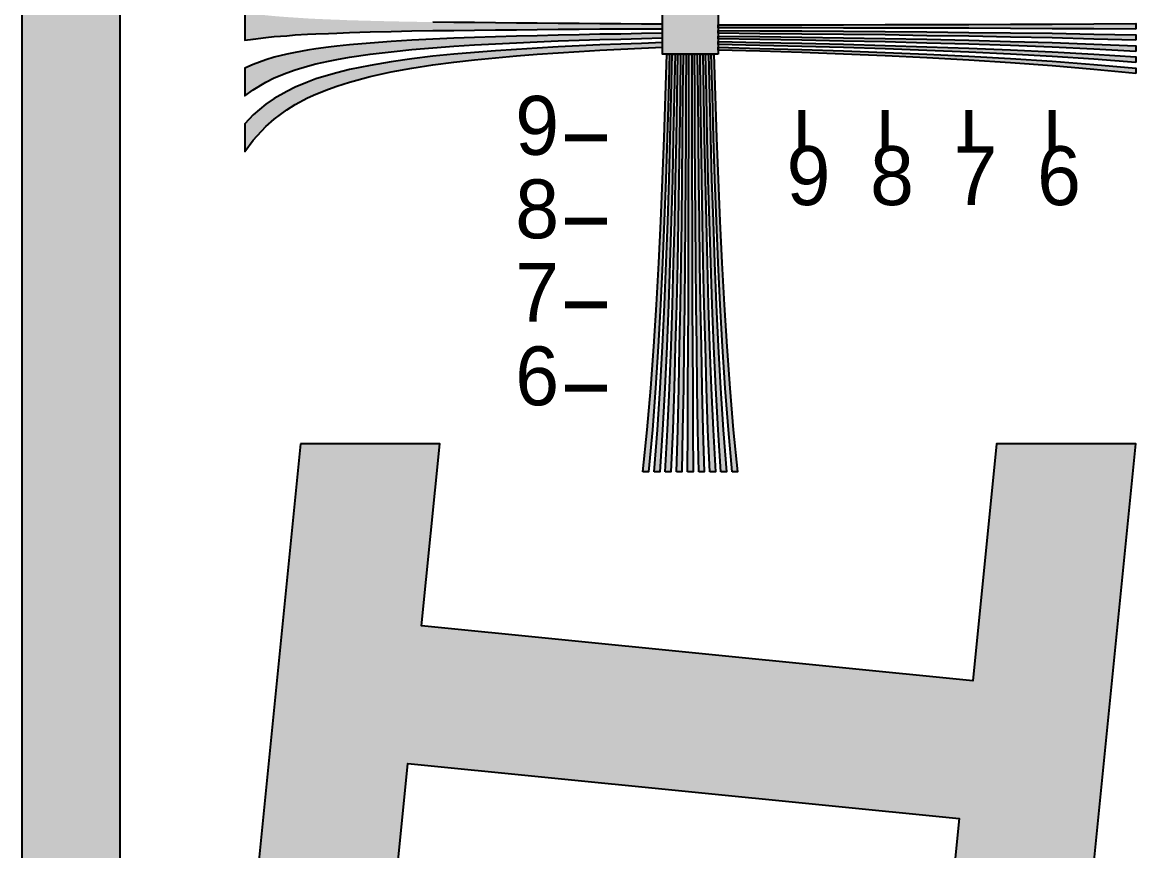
# Model space of a CAD drawing. Header units: millimetres. Extents: x 39 to 1543, y 52 to 919.
# Drawn here: x 39.1 to 359.1, y 467.3 to 705.4 of the extents above; entities that cross this region are included whole.
import ezdxf

# ---------------------------------------------------------------- set-up
doc = ezdxf.new("R2010")
doc.units = ezdxf.units.MM
for name, color, linetype in [('FRAME', 7, 'Continuous'), ('LABELS', 7, 'Continuous'), ('PERIPHERY', 7, 'Continuous')]:
    doc.layers.add(name, color=color, linetype=linetype)

msp = doc.modelspace()

# ---------------------------------------------------------------- hatches: boundary and pattern name
at = {"layer": 'FRAME', "true_color": 0x000000}
h = msp.add_hatch(color=7, dxfattribs=at)
h.dxf.hatch_style = 1
h.paths.add_polyline_path([(39.12, 888.25), (67.12, 888.25), (67.12, 80.25), (39.12, 80.25), (39.12, 888.25)])
at = {"layer": 'PERIPHERY', "true_color": 0x000000}
h = msp.add_hatch(color=7, dxfattribs=at)
h.dxf.hatch_style = 1
h.paths.add_polyline_path([(239.12, 696.25), (223.12, 696.25), (223.12, 712.25), (239.12, 712.25), (239.12, 696.25)])
h = msp.add_hatch(color=7, dxfattribs=at)
h.dxf.hatch_style = 1
h.paths.add_polyline_path([(103.12, 700.25), (105.52, 700.61), (109.12, 701.06), (111.52, 701.3), (115.12, 701.57), (117.52, 701.78), (121.12, 701.98), (123.52, 702.1), (127.12, 702.25), (129.52, 702.34), (133.12, 702.5), (139.12, 702.66), (145.12, 702.82), (151.12, 702.94), (157.12, 703.02), (163.12, 703.1), (169.12, 703.18), (175.12, 703.26), (181.12, 703.3), (187.12, 703.38), (193.12, 703.42), (199.12, 703.46), (205.12, 703.5), (211.12, 703.53), (217.12, 703.57), (223.12, 703.57), (223.12, 704.93), (217.12, 704.93), (211.12, 704.97), (205.12, 705.01), (199.12, 705.05), (193.12, 705.09), (187.12, 705.13), (181.12, 705.21), (175.12, 705.25), (169.12, 705.33), (163.12, 705.41), (157.12, 705.49), (151.12, 705.58), (145.12, 705.7), (139.12, 705.85), (133.12, 706.01), (129.52, 706.17), (127.12, 706.25), (123.52, 706.41), (121.12, 706.53), (117.52, 706.77), (115.12, 706.93), (111.52, 707.21), (109.12, 707.45), (105.52, 707.89), (103.12, 708.25), (103.12, 700.25), (103.12, 700.25)])
h = msp.add_hatch(color=7, dxfattribs=at)
h.dxf.hatch_style = 1
h.paths.add_polyline_path([(359.12, 703.46), (347.12, 703.54), (335.12, 703.58), (323.12, 703.66), (311.12, 703.7), (299.12, 703.74), (287.12, 703.78), (275.12, 703.78), (263.12, 703.82), (251.12, 703.82), (239.12, 703.86), (239.12, 704.66), (251.12, 704.7), (263.12, 704.7), (275.12, 704.74), (287.12, 704.78), (299.12, 704.78), (311.12, 704.81), (323.12, 704.85), (335.12, 704.93), (347.12, 704.97), (359.12, 705.05), (359.12, 703.46)])
h = msp.add_hatch(color=7, dxfattribs=at)
h.dxf.hatch_style = 1
h.paths.add_polyline_path([(103.12, 684.25), (105.52, 686.05), (109.12, 688.25), (111.52, 689.45), (115.12, 690.94), (117.52, 691.77), (121.12, 692.81), (123.52, 693.46), (127.12, 694.25), (129.52, 694.73), (133.12, 695.37), (139.12, 696.25), (145.12, 696.97), (151.12, 697.57), (157.12, 698.1), (163.12, 698.54), (169.12, 698.93), (175.12, 699.25), (181.12, 699.54), (187.12, 699.82), (193.12, 700.06), (199.12, 700.26), (205.12, 700.46), (211.12, 700.62), (217.12, 700.77), (223.12, 700.94), (223.12, 702.26), (217.12, 702.18), (211.12, 702.06), (205.12, 701.98), (199.12, 701.86), (193.12, 701.74), (187.12, 701.58), (181.12, 701.42), (175.12, 701.26), (169.12, 701.06), (163.12, 700.82), (157.12, 700.58), (151.12, 700.26), (145.12, 699.9), (139.12, 699.46), (133.12, 698.93), (129.52, 698.54), (127.12, 698.26), (123.52, 697.78), (121.12, 697.41), (117.52, 696.78), (115.12, 696.25), (111.52, 695.38), (109.12, 694.65), (105.52, 693.34), (103.12, 692.25), (103.12, 684.25), (103.12, 684.25)])
h = msp.add_hatch(color=7, dxfattribs=at)
h.dxf.hatch_style = 1
h.paths.add_polyline_path([(359.12, 700.26), (347.12, 700.62), (335.12, 700.94), (323.12, 701.18), (311.12, 701.42), (299.12, 701.58), (287.12, 701.78), (275.12, 701.9), (263.12, 702.02), (251.12, 702.14), (239.12, 702.26), (239.12, 703.06), (251.12, 702.98), (263.12, 702.94), (275.12, 702.86), (287.12, 702.78), (299.12, 702.66), (311.12, 702.54), (323.12, 702.42), (335.12, 702.26), (347.12, 702.06), (359.12, 701.86), (359.12, 700.26)])
h = msp.add_hatch(color=7, dxfattribs=at)
h.dxf.hatch_style = 1
h.paths.add_polyline_path([(359.12, 697.06), (347.12, 697.7), (335.12, 698.26), (323.12, 698.74), (311.12, 699.1), (299.12, 699.46), (287.12, 699.78), (275.12, 700.02), (263.12, 700.26), (251.12, 700.46), (239.12, 700.66), (239.12, 701.46), (251.12, 701.3), (263.12, 701.14), (275.12, 700.98), (287.12, 700.78), (299.12, 700.54), (311.12, 700.26), (323.12, 699.94), (335.12, 699.58), (347.12, 699.18), (359.12, 698.66), (359.12, 697.06)])
h = msp.add_hatch(color=7, dxfattribs=at)
h.dxf.hatch_style = 1
h.paths.add_polyline_path([(103.12, 668.25), (105.52, 671.53), (109.12, 675.45), (111.52, 677.57), (115.12, 680.25), (117.52, 681.77), (121.12, 683.69), (123.52, 684.81), (127.12, 686.25), (129.52, 687.09), (133.12, 688.25), (139.12, 689.85), (145.12, 691.17), (151.12, 692.25), (157.12, 693.17), (163.12, 693.97), (169.12, 694.65), (175.12, 695.25), (181.12, 695.77), (187.12, 696.25), (193.12, 696.69), (199.12, 697.05), (205.12, 697.41), (211.12, 697.69), (217.12, 697.97), (223.12, 698.25), (223.12, 699.58), (217.12, 699.37), (211.12, 699.17), (205.12, 698.93), (199.12, 698.65), (193.12, 698.37), (187.12, 698.01), (181.12, 697.65), (175.12, 697.25), (169.12, 696.77), (163.12, 696.25), (157.12, 695.65), (151.12, 694.93), (145.12, 694.05), (139.12, 693.05), (133.12, 691.81), (129.52, 690.93), (127.12, 690.25), (123.52, 689.13), (121.12, 688.25), (117.52, 686.77), (115.12, 685.57), (111.52, 683.49), (109.12, 681.85), (105.52, 678.81), (103.12, 676.25), (103.12, 668.25), (103.12, 668.25)])
h = msp.add_hatch(color=7, dxfattribs=at)
h.dxf.hatch_style = 1
h.paths.add_polyline_path([(359.12, 693.86), (347.12, 694.82), (335.12, 695.58), (323.12, 696.26), (311.12, 696.82), (299.12, 697.34), (287.12, 697.78), (275.12, 698.14), (263.12, 698.5), (251.12, 698.78), (239.12, 699.06), (239.12, 699.86), (251.12, 699.62), (263.12, 699.38), (275.12, 699.1), (287.12, 698.78), (299.12, 698.38), (311.12, 697.98), (323.12, 697.5), (335.12, 696.94), (347.12, 696.26), (359.12, 695.46), (359.12, 693.86)])
h = msp.add_hatch(color=7, dxfattribs=at)
h.dxf.hatch_style = 1
h.paths.add_polyline_path([(359.12, 690.66), (347.12, 691.9), (335.12, 692.94), (323.12, 693.78), (311.12, 694.54), (299.12, 695.18), (287.12, 695.78), (275.12, 696.26), (263.12, 696.7), (251.12, 697.1), (239.12, 697.46), (239.12, 698.26), (251.12, 697.94), (263.12, 697.58), (275.12, 697.22), (287.12, 696.78), (299.12, 696.26), (311.12, 695.7), (323.12, 695.02), (335.12, 694.26), (347.12, 693.34), (359.12, 692.26), (359.12, 690.66)])
h = msp.add_hatch(color=7, dxfattribs=at)
h.dxf.hatch_style = 1
h.paths.add_polyline_path([(217.51, 576.25), (218.75, 588.25), (219.79, 600.25), (220.63, 612.25), (221.39, 624.25), (222.03, 636.25), (222.64, 648.25), (223.12, 660.25), (223.56, 672.25), (223.96, 684.25), (224.32, 696.25), (225.12, 696.25), (224.8, 684.25), (224.43, 672.25), (224.07, 660.25), (223.63, 648.25), (223.11, 636.25), (222.55, 624.25), (221.87, 612.25), (221.12, 600.25), (220.2, 588.25), (219.12, 576.25), (217.51, 576.25)])
h = msp.add_hatch(color=7, dxfattribs=at)
h.dxf.hatch_style = 1
h.paths.add_polyline_path([(220.71, 576.25), (221.68, 588.25), (222.44, 600.25), (223.12, 612.25), (223.67, 624.25), (224.19, 636.25), (224.64, 648.25), (224.99, 660.25), (225.36, 672.25), (225.64, 684.25), (225.91, 696.25), (226.71, 696.25), (226.47, 684.25), (226.23, 672.25), (225.95, 660.25), (225.63, 648.25), (225.23, 636.25), (224.83, 624.25), (224.35, 612.25), (223.8, 600.25), (223.12, 588.25), (222.32, 576.25), (220.71, 576.25)])
h = msp.add_hatch(color=7, dxfattribs=at)
h.dxf.hatch_style = 1
h.paths.add_polyline_path([(223.92, 576.25), (224.56, 588.25), (225.11, 600.25), (225.59, 612.25), (225.95, 624.25), (226.31, 636.25), (226.63, 648.25), (226.88, 660.25), (227.12, 672.25), (227.32, 684.25), (227.52, 696.25), (228.32, 696.25), (228.16, 684.25), (228, 672.25), (227.84, 660.25), (227.64, 648.25), (227.4, 636.25), (227.12, 624.25), (226.8, 612.25), (226.44, 600.25), (226.04, 588.25), (225.52, 576.25), (223.92, 576.25)])
h = msp.add_hatch(color=7, dxfattribs=at)
h.dxf.hatch_style = 1
h.paths.add_polyline_path([(227.12, 576.25), (227.48, 588.25), (227.8, 600.25), (228.04, 612.25), (228.28, 624.25), (228.44, 636.25), (228.64, 648.25), (228.76, 660.25), (228.88, 672.25), (229, 684.25), (229.12, 696.25), (229.92, 696.25), (229.84, 684.25), (229.8, 672.25), (229.72, 660.25), (229.64, 648.25), (229.51, 636.25), (229.4, 624.25), (229.27, 612.25), (229.12, 600.25), (228.91, 588.25), (228.71, 576.25), (227.12, 576.25)])
h = msp.add_hatch(color=7, dxfattribs=at)
h.dxf.hatch_style = 1
h.paths.add_polyline_path([(230.31, 576.25), (230.39, 588.25), (230.43, 600.25), (230.51, 612.25), (230.56, 624.25), (230.59, 636.25), (230.63, 648.25), (230.63, 660.25), (230.67, 672.25), (230.67, 684.25), (230.71, 696.25), (231.51, 696.25), (231.55, 684.25), (231.55, 672.25), (231.59, 660.25), (231.63, 648.25), (231.63, 636.25), (231.67, 624.25), (231.71, 612.25), (231.79, 600.25), (231.83, 588.25), (231.91, 576.25), (230.31, 576.25)])
h = msp.add_hatch(color=7, dxfattribs=at)
h.dxf.hatch_style = 1
h.paths.add_polyline_path([(233.52, 576.25), (233.31, 588.25), (233.11, 600.25), (232.95, 612.25), (232.83, 624.25), (232.71, 636.25), (232.63, 648.25), (232.51, 660.25), (232.43, 672.25), (232.39, 684.25), (232.31, 696.25), (233.11, 696.25), (233.23, 684.25), (233.35, 672.25), (233.47, 660.25), (233.63, 648.25), (233.79, 636.25), (233.95, 624.25), (234.19, 612.25), (234.43, 600.25), (234.75, 588.25), (235.11, 576.25), (233.52, 576.25)])
h = msp.add_hatch(color=7, dxfattribs=at)
h.dxf.hatch_style = 1
h.paths.add_polyline_path([(236.72, 576.25), (236.19, 588.25), (235.8, 600.25), (235.43, 612.25), (235.11, 624.25), (234.83, 636.25), (234.63, 648.25), (234.39, 660.25), (234.23, 672.25), (234.08, 684.25), (233.92, 696.25), (234.71, 696.25), (234.91, 684.25), (235.12, 672.25), (235.35, 660.25), (235.64, 648.25), (235.92, 636.25), (236.28, 624.25), (236.64, 612.25), (237.12, 600.25), (237.67, 588.25), (238.31, 576.25), (236.72, 576.25)])
h = msp.add_hatch(color=7, dxfattribs=at)
h.dxf.hatch_style = 1
h.paths.add_polyline_path([(239.92, 576.25), (239.12, 588.25), (238.44, 600.25), (237.88, 612.25), (237.4, 624.25), (237, 636.25), (236.64, 648.25), (236.28, 660.25), (236, 672.25), (235.76, 684.25), (235.52, 696.25), (236.32, 696.25), (236.6, 684.25), (236.88, 672.25), (237.23, 660.25), (237.64, 648.25), (238.04, 636.25), (238.55, 624.25), (239.11, 612.25), (239.79, 600.25), (240.55, 588.25), (241.51, 576.25), (239.92, 576.25)])
h = msp.add_hatch(color=7, dxfattribs=at)
h.dxf.hatch_style = 1
h.paths.add_polyline_path([(243.12, 576.25), (242.04, 588.25), (241.12, 600.25), (240.36, 612.25), (239.68, 624.25), (239.12, 636.25), (238.64, 648.25), (238.16, 660.25), (237.8, 672.25), (237.44, 684.25), (237.12, 696.25), (237.91, 696.25), (238.28, 684.25), (238.68, 672.25), (239.12, 660.25), (239.63, 648.25), (240.19, 636.25), (240.83, 624.25), (241.59, 612.25), (242.43, 600.25), (243.47, 588.25), (244.71, 576.25), (243.12, 576.25)])
h = msp.add_hatch(color=7, dxfattribs=at)
h.dxf.hatch_style = 1
h.paths.add_polyline_path([(119.12, 584.25), (103.12, 424.25), (143.12, 424.25), (149.93, 492.37), (308.35, 476.53), (303.12, 424.25), (343.12, 424.25), (359.12, 584.25), (319.12, 584.25), (312.31, 516.13), (153.89, 531.97), (159.12, 584.25), (119.12, 584.25), (119.12, 584.25)])

# ---------------------------------------------------------------- linework, layer by layer
at = {"layer": 'FRAME', "color": 250}
msp.add_lwpolyline([(39.12, 888.25), (67.12, 888.25), (67.12, 80.25), (39.12, 80.25), (39.12, 888.25)], close=True, dxfattribs=at)
at = {"layer": 'FRAME', "color": 250, "true_color": 0x000000}
for points in [[(39.12, 888.25), (39.12, 80.25), (67.12, 80.25)], [(67.12, 80.25), (67.12, 888.25), (39.12, 888.25)]]:
    msp.add_solid(points, dxfattribs=at)
at = {"layer": 'PERIPHERY', "color": 250}
for points in [[(239.12, 696.25), (223.12, 696.25), (223.12, 712.25), (239.12, 712.25), (239.12, 696.25)], [(359.12, 703.46), (347.12, 703.54), (335.12, 703.58), (323.12, 703.66), (311.12, 703.7), (299.12, 703.74), (287.12, 703.78), (275.12, 703.78), (263.12, 703.82), (251.12, 703.82), (239.12, 703.86), (239.12, 704.66), (251.12, 704.7), (263.12, 704.7), (275.12, 704.74), (287.12, 704.78), (299.12, 704.78), (311.12, 704.81), (323.12, 704.85), (335.12, 704.93), (347.12, 704.97), (359.12, 705.05), (359.12, 703.46)], [(103.12, 684.25), (105.52, 686.05), (109.12, 688.25), (111.52, 689.45), (115.12, 690.94), (117.52, 691.77), (121.12, 692.81), (123.52, 693.46), (127.12, 694.25), (129.52, 694.73), (133.12, 695.37), (139.12, 696.25), (145.12, 696.97), (151.12, 697.57), (157.12, 698.1), (163.12, 698.54), (169.12, 698.93), (175.12, 699.25), (181.12, 699.54), (187.12, 699.82), (193.12, 700.06), (199.12, 700.26), (205.12, 700.46), (211.12, 700.62), (217.12, 700.77), (223.12, 700.94), (223.12, 702.26), (217.12, 702.18), (211.12, 702.06), (205.12, 701.98), (199.12, 701.86), (193.12, 701.74), (187.12, 701.58), (181.12, 701.42), (175.12, 701.26), (169.12, 701.06), (163.12, 700.82), (157.12, 700.58), (151.12, 700.26), (145.12, 699.9), (139.12, 699.46), (133.12, 698.93), (129.52, 698.54), (127.12, 698.26), (123.52, 697.78), (121.12, 697.41), (117.52, 696.78), (115.12, 696.25), (111.52, 695.38), (109.12, 694.65), (105.52, 693.34), (103.12, 692.25), (103.12, 684.25), (103.12, 684.25)], [(359.12, 700.26), (347.12, 700.62), (335.12, 700.94), (323.12, 701.18), (311.12, 701.42), (299.12, 701.58), (287.12, 701.78), (275.12, 701.9), (263.12, 702.02), (251.12, 702.14), (239.12, 702.26), (239.12, 703.06), (251.12, 702.98), (263.12, 702.94), (275.12, 702.86), (287.12, 702.78), (299.12, 702.66), (311.12, 702.54), (323.12, 702.42), (335.12, 702.26), (347.12, 702.06), (359.12, 701.86), (359.12, 700.26)], [(359.12, 697.06), (347.12, 697.7), (335.12, 698.26), (323.12, 698.74), (311.12, 699.1), (299.12, 699.46), (287.12, 699.78), (275.12, 700.02), (263.12, 700.26), (251.12, 700.46), (239.12, 700.66), (239.12, 701.46), (251.12, 701.3), (263.12, 701.14), (275.12, 700.98), (287.12, 700.78), (299.12, 700.54), (311.12, 700.26), (323.12, 699.94), (335.12, 699.58), (347.12, 699.18), (359.12, 698.66), (359.12, 697.06)], [(103.12, 668.25), (105.52, 671.53), (109.12, 675.45), (111.52, 677.57), (115.12, 680.25), (117.52, 681.77), (121.12, 683.69), (123.52, 684.81), (127.12, 686.25), (129.52, 687.09), (133.12, 688.25), (139.12, 689.85), (145.12, 691.17), (151.12, 692.25), (157.12, 693.17), (163.12, 693.97), (169.12, 694.65), (175.12, 695.25), (181.12, 695.77), (187.12, 696.25), (193.12, 696.69), (199.12, 697.05), (205.12, 697.41), (211.12, 697.69), (217.12, 697.97), (223.12, 698.25), (223.12, 699.58), (217.12, 699.37), (211.12, 699.17), (205.12, 698.93), (199.12, 698.65), (193.12, 698.37), (187.12, 698.01), (181.12, 697.65), (175.12, 697.25), (169.12, 696.77), (163.12, 696.25), (157.12, 695.65), (151.12, 694.93), (145.12, 694.05), (139.12, 693.05), (133.12, 691.81), (129.52, 690.93), (127.12, 690.25), (123.52, 689.13), (121.12, 688.25), (117.52, 686.77), (115.12, 685.57), (111.52, 683.49), (109.12, 681.85), (105.52, 678.81), (103.12, 676.25), (103.12, 668.25), (103.12, 668.25)], [(359.12, 693.86), (347.12, 694.82), (335.12, 695.58), (323.12, 696.26), (311.12, 696.82), (299.12, 697.34), (287.12, 697.78), (275.12, 698.14), (263.12, 698.5), (251.12, 698.78), (239.12, 699.06), (239.12, 699.86), (251.12, 699.62), (263.12, 699.38), (275.12, 699.1), (287.12, 698.78), (299.12, 698.38), (311.12, 697.98), (323.12, 697.5), (335.12, 696.94), (347.12, 696.26), (359.12, 695.46), (359.12, 693.86)], [(359.12, 690.66), (347.12, 691.9), (335.12, 692.94), (323.12, 693.78), (311.12, 694.54), (299.12, 695.18), (287.12, 695.78), (275.12, 696.26), (263.12, 696.7), (251.12, 697.1), (239.12, 697.46), (239.12, 698.26), (251.12, 697.94), (263.12, 697.58), (275.12, 697.22), (287.12, 696.78), (299.12, 696.26), (311.12, 695.7), (323.12, 695.02), (335.12, 694.26), (347.12, 693.34), (359.12, 692.26), (359.12, 690.66)], [(217.51, 576.25), (218.75, 588.25), (219.79, 600.25), (220.63, 612.25), (221.39, 624.25), (222.03, 636.25), (222.64, 648.25), (223.12, 660.25), (223.56, 672.25), (223.96, 684.25), (224.32, 696.25), (225.12, 696.25), (224.8, 684.25), (224.43, 672.25), (224.07, 660.25), (223.63, 648.25), (223.11, 636.25), (222.55, 624.25), (221.87, 612.25), (221.12, 600.25), (220.2, 588.25), (219.12, 576.25), (217.51, 576.25)], [(220.71, 576.25), (221.68, 588.25), (222.44, 600.25), (223.12, 612.25), (223.67, 624.25), (224.19, 636.25), (224.64, 648.25), (224.99, 660.25), (225.36, 672.25), (225.64, 684.25), (225.91, 696.25), (226.71, 696.25), (226.47, 684.25), (226.23, 672.25), (225.95, 660.25), (225.63, 648.25), (225.23, 636.25), (224.83, 624.25), (224.35, 612.25), (223.8, 600.25), (223.12, 588.25), (222.32, 576.25), (220.71, 576.25)], [(223.92, 576.25), (224.56, 588.25), (225.11, 600.25), (225.59, 612.25), (225.95, 624.25), (226.31, 636.25), (226.63, 648.25), (226.88, 660.25), (227.12, 672.25), (227.32, 684.25), (227.52, 696.25), (228.32, 696.25), (228.16, 684.25), (228, 672.25), (227.84, 660.25), (227.64, 648.25), (227.4, 636.25), (227.12, 624.25), (226.8, 612.25), (226.44, 600.25), (226.04, 588.25), (225.52, 576.25), (223.92, 576.25)], [(227.12, 576.25), (227.48, 588.25), (227.8, 600.25), (228.04, 612.25), (228.28, 624.25), (228.44, 636.25), (228.64, 648.25), (228.76, 660.25), (228.88, 672.25), (229, 684.25), (229.12, 696.25), (229.92, 696.25), (229.84, 684.25), (229.8, 672.25), (229.72, 660.25), (229.64, 648.25), (229.51, 636.25), (229.4, 624.25), (229.27, 612.25), (229.12, 600.25), (228.91, 588.25), (228.71, 576.25), (227.12, 576.25)], [(230.31, 576.25), (230.39, 588.25), (230.43, 600.25), (230.51, 612.25), (230.56, 624.25), (230.59, 636.25), (230.63, 648.25), (230.63, 660.25), (230.67, 672.25), (230.67, 684.25), (230.71, 696.25), (231.51, 696.25), (231.55, 684.25), (231.55, 672.25), (231.59, 660.25), (231.63, 648.25), (231.63, 636.25), (231.67, 624.25), (231.71, 612.25), (231.79, 600.25), (231.83, 588.25), (231.91, 576.25), (230.31, 576.25)], [(233.52, 576.25), (233.31, 588.25), (233.11, 600.25), (232.95, 612.25), (232.83, 624.25), (232.71, 636.25), (232.63, 648.25), (232.51, 660.25), (232.43, 672.25), (232.39, 684.25), (232.31, 696.25), (233.11, 696.25), (233.23, 684.25), (233.35, 672.25), (233.47, 660.25), (233.63, 648.25), (233.79, 636.25), (233.95, 624.25), (234.19, 612.25), (234.43, 600.25), (234.75, 588.25), (235.11, 576.25), (233.52, 576.25)], [(236.72, 576.25), (236.19, 588.25), (235.8, 600.25), (235.43, 612.25), (235.11, 624.25), (234.83, 636.25), (234.63, 648.25), (234.39, 660.25), (234.23, 672.25), (234.08, 684.25), (233.92, 696.25), (234.71, 696.25), (234.91, 684.25), (235.12, 672.25), (235.35, 660.25), (235.64, 648.25), (235.92, 636.25), (236.28, 624.25), (236.64, 612.25), (237.12, 600.25), (237.67, 588.25), (238.31, 576.25), (236.72, 576.25)], [(239.92, 576.25), (239.12, 588.25), (238.44, 600.25), (237.88, 612.25), (237.4, 624.25), (237, 636.25), (236.64, 648.25), (236.28, 660.25), (236, 672.25), (235.76, 684.25), (235.52, 696.25), (236.32, 696.25), (236.6, 684.25), (236.88, 672.25), (237.23, 660.25), (237.64, 648.25), (238.04, 636.25), (238.55, 624.25), (239.11, 612.25), (239.79, 600.25), (240.55, 588.25), (241.51, 576.25), (239.92, 576.25)], [(243.12, 576.25), (242.04, 588.25), (241.12, 600.25), (240.36, 612.25), (239.68, 624.25), (239.12, 636.25), (238.64, 648.25), (238.16, 660.25), (237.8, 672.25), (237.44, 684.25), (237.12, 696.25), (237.91, 696.25), (238.28, 684.25), (238.68, 672.25), (239.12, 660.25), (239.63, 648.25), (240.19, 636.25), (240.83, 624.25), (241.59, 612.25), (242.43, 600.25), (243.47, 588.25), (244.71, 576.25), (243.12, 576.25)], [(119.12, 584.25), (103.12, 424.25), (143.12, 424.25), (149.93, 492.37), (308.35, 476.53), (303.12, 424.25), (343.12, 424.25), (359.12, 584.25), (319.12, 584.25), (312.31, 516.13), (153.89, 531.97), (159.12, 584.25), (119.12, 584.25), (119.12, 584.25)]]:
    msp.add_lwpolyline(points, close=True, dxfattribs=at)
msp.add_lwpolyline([(103.12, 708.25), (103.12, 700.25), (103.12, 700.25), (103.12, 700.25), (105.52, 700.61), (109.12, 701.06), (111.52, 701.3), (115.12, 701.57), (117.52, 701.78), (121.12, 701.98), (123.52, 702.1), (127.12, 702.25), (129.52, 702.34), (133.12, 702.5), (139.12, 702.66), (145.12, 702.82), (151.12, 702.94), (157.12, 703.02), (163.12, 703.1), (169.12, 703.18), (175.12, 703.26), (181.12, 703.3), (187.12, 703.38), (193.12, 703.42), (199.12, 703.46), (205.12, 703.5), (211.12, 703.53), (217.12, 703.57), (223.12, 703.57), (223.12, 704.93), (217.12, 704.93), (211.12, 704.97), (205.12, 705.01), (199.12, 705.05), (193.12, 705.09), (187.12, 705.13), (181.12, 705.21), (175.12, 705.25), (169.12, 705.33), (163.12, 705.41), (157.12, 705.49)], dxfattribs=at)
at = {"layer": 'PERIPHERY', "color": 250, "lineweight": 35, "const_width": 2}
for points in [[(263.12, 668.26), (263.12, 680.26)], [(287.12, 668.26), (287.12, 680.26)], [(311.12, 668.26), (311.12, 680.26)], [(335.12, 668.26), (335.12, 680.26)], [(195.12, 672.25), (207.12, 672.25)], [(195.12, 648.25), (207.12, 648.25)], [(195.12, 624.25), (207.12, 624.25)], [(195.12, 600.25), (207.12, 600.25)]]:
    msp.add_lwpolyline(points, dxfattribs=at)
at = {"layer": 'PERIPHERY', "color": 250, "true_color": 0x000000}
for points in [[(239.12, 696.25), (239.12, 712.25), (223.12, 712.25)], [(223.12, 712.25), (223.12, 696.25), (239.12, 696.25)], [(103.12, 700.25), (105.52, 707.89), (103.12, 708.25)], [(103.12, 700.25), (109.12, 707.45), (105.52, 707.89)], [(103.12, 700.25), (111.52, 707.21), (109.12, 707.45)], [(103.12, 700.25), (115.12, 706.93), (111.52, 707.21)], [(103.12, 700.25), (117.52, 706.77), (115.12, 706.93)], [(103.12, 700.25), (121.12, 706.53), (117.52, 706.77)], [(103.12, 700.25), (123.52, 706.41), (121.12, 706.53)], [(103.12, 700.25), (127.12, 706.25), (123.52, 706.41)], [(103.12, 700.25), (129.52, 706.17), (127.12, 706.25)], [(103.12, 700.25), (133.12, 706.01), (129.52, 706.17)], [(103.12, 700.25), (139.12, 705.85), (133.12, 706.01)], [(103.12, 700.25), (105.52, 700.61), (139.12, 705.85)], [(105.52, 700.61), (145.12, 705.7), (139.12, 705.85)], [(105.52, 700.61), (109.12, 701.06), (145.12, 705.7)], [(109.12, 701.06), (151.12, 705.58), (145.12, 705.7)], [(109.12, 701.06), (111.52, 701.3), (151.12, 705.58)], [(111.52, 701.3), (157.12, 705.49), (151.12, 705.58)], [(111.52, 701.3), (117.52, 701.78), (157.12, 705.49)], [(117.52, 701.78), (163.12, 705.41), (157.12, 705.49)], [(117.52, 701.78), (169.12, 705.33), (163.12, 705.41)], [(117.52, 701.78), (175.12, 705.25), (169.12, 705.33)], [(117.52, 701.78), (121.12, 701.98), (175.12, 705.25)], [(121.12, 701.98), (181.12, 705.21), (175.12, 705.25)], [(121.12, 701.98), (123.52, 702.1), (181.12, 705.21)], [(123.52, 702.1), (187.12, 705.13), (181.12, 705.21)], [(123.52, 702.1), (127.12, 702.25), (187.12, 705.13)], [(127.12, 702.25), (193.12, 705.09), (187.12, 705.13)], [(127.12, 702.25), (133.12, 702.5), (193.12, 705.09)], [(133.12, 702.5), (199.12, 705.05), (193.12, 705.09)], [(133.12, 702.5), (205.12, 705.01), (199.12, 705.05)], [(133.12, 702.5), (211.12, 704.97), (205.12, 705.01)], [(133.12, 702.5), (217.12, 704.93), (211.12, 704.97)], [(133.12, 702.5), (139.12, 702.66), (223.12, 704.93)], [(133.12, 702.5), (223.12, 704.93), (217.12, 704.93)], [(139.12, 702.66), (145.12, 702.82), (223.12, 704.93)], [(145.12, 702.82), (151.12, 702.94), (223.12, 704.93)], [(151.12, 702.94), (163.12, 703.1), (223.12, 704.93)], [(163.12, 703.1), (169.12, 703.18), (223.12, 704.93)], [(169.12, 703.18), (175.12, 703.26), (223.12, 704.93)], [(175.12, 703.26), (187.12, 703.38), (223.12, 704.93)], [(187.12, 703.38), (193.12, 703.42), (223.12, 704.93)], [(193.12, 703.42), (199.12, 703.46), (223.12, 704.93)], [(199.12, 703.46), (205.12, 703.5), (223.12, 704.93)], [(205.12, 703.5), (211.12, 703.53), (223.12, 704.93)], [(211.12, 703.53), (217.12, 703.57), (223.12, 704.93)], [(217.12, 703.57), (223.12, 703.57), (223.12, 704.93)], [(359.12, 703.46), (251.12, 704.7), (239.12, 704.66)], [(239.12, 704.66), (239.12, 703.86), (251.12, 703.82)], [(239.12, 704.66), (251.12, 703.82), (263.12, 703.82)], [(239.12, 704.66), (263.12, 703.82), (275.12, 703.78)], [(239.12, 704.66), (275.12, 703.78), (287.12, 703.78)], [(239.12, 704.66), (287.12, 703.78), (299.12, 703.74)], [(239.12, 704.66), (299.12, 703.74), (311.12, 703.7)], [(239.12, 704.66), (311.12, 703.7), (323.12, 703.66)], [(239.12, 704.66), (323.12, 703.66), (335.12, 703.58)], [(239.12, 704.66), (335.12, 703.58), (347.12, 703.54)], [(239.12, 704.66), (347.12, 703.54), (359.12, 703.46)], [(359.12, 703.46), (263.12, 704.7), (251.12, 704.7)], [(359.12, 703.46), (275.12, 704.74), (263.12, 704.7)], [(359.12, 703.46), (287.12, 704.78), (275.12, 704.74)], [(359.12, 703.46), (299.12, 704.78), (287.12, 704.78)], [(359.12, 703.46), (311.12, 704.81), (299.12, 704.78)], [(359.12, 703.46), (323.12, 704.85), (311.12, 704.81)], [(359.12, 703.46), (335.12, 704.93), (323.12, 704.85)], [(359.12, 703.46), (347.12, 704.97), (335.12, 704.93)], [(359.12, 703.46), (359.12, 705.05), (347.12, 704.97)], [(111.52, 701.3), (115.12, 701.57), (117.52, 701.78)], [(127.12, 702.25), (129.52, 702.34), (133.12, 702.5)], [(129.52, 694.73), (133.12, 695.37), (163.12, 700.82)], [(129.52, 694.73), (163.12, 700.82), (157.12, 700.58)], [(133.12, 695.37), (139.12, 696.25), (169.12, 701.06)], [(133.12, 695.37), (169.12, 701.06), (163.12, 700.82)], [(139.12, 696.25), (145.12, 696.97), (181.12, 701.42)], [(139.12, 696.25), (181.12, 701.42), (175.12, 701.26)], [(139.12, 696.25), (175.12, 701.26), (169.12, 701.06)], [(145.12, 696.97), (151.12, 697.57), (187.12, 701.58)], [(145.12, 696.97), (187.12, 701.58), (181.12, 701.42)], [(151.12, 702.94), (157.12, 703.02), (163.12, 703.1)], [(151.12, 697.57), (157.12, 698.1), (199.12, 701.86)], [(151.12, 697.57), (199.12, 701.86), (193.12, 701.74)], [(151.12, 697.57), (193.12, 701.74), (187.12, 701.58)], [(157.12, 698.1), (163.12, 698.54), (205.12, 701.98)], [(157.12, 698.1), (205.12, 701.98), (199.12, 701.86)], [(163.12, 698.54), (169.12, 698.93), (217.12, 702.18)], [(163.12, 698.54), (217.12, 702.18), (211.12, 702.06)], [(163.12, 698.54), (211.12, 702.06), (205.12, 701.98)], [(169.12, 698.93), (175.12, 699.25), (223.12, 702.26)], [(169.12, 698.93), (223.12, 702.26), (217.12, 702.18)], [(175.12, 703.26), (181.12, 703.3), (187.12, 703.38)], [(175.12, 699.25), (181.12, 699.54), (223.12, 702.26)], [(181.12, 699.54), (187.12, 699.82), (223.12, 702.26)], [(187.12, 699.82), (193.12, 700.06), (223.12, 702.26)], [(193.12, 700.06), (199.12, 700.26), (223.12, 702.26)], [(199.12, 700.26), (205.12, 700.46), (223.12, 702.26)], [(205.12, 700.46), (223.12, 700.94), (223.12, 702.26)], [(205.12, 700.46), (211.12, 700.62), (223.12, 700.94)], [(211.12, 700.62), (217.12, 700.77), (223.12, 700.94)], [(251.12, 702.98), (239.12, 703.06), (239.12, 702.26)], [(275.12, 702.86), (251.12, 702.98), (239.12, 702.26)], [(275.12, 702.86), (239.12, 702.26), (251.12, 702.14)], [(299.12, 700.54), (251.12, 701.3), (239.12, 701.46)], [(299.12, 700.54), (239.12, 701.46), (239.12, 700.66)], [(275.12, 702.86), (263.12, 702.94), (251.12, 702.98)], [(275.12, 702.86), (251.12, 702.14), (263.12, 702.02)], [(299.12, 700.54), (263.12, 701.14), (251.12, 701.3)], [(275.12, 702.86), (263.12, 702.02), (275.12, 701.9)], [(299.12, 700.54), (275.12, 700.98), (263.12, 701.14)], [(359.12, 700.26), (287.12, 702.78), (275.12, 702.86)], [(275.12, 702.86), (275.12, 701.9), (287.12, 701.78)], [(275.12, 702.86), (287.12, 701.78), (299.12, 701.58)], [(275.12, 702.86), (299.12, 701.58), (311.12, 701.42)], [(275.12, 702.86), (311.12, 701.42), (323.12, 701.18)], [(275.12, 702.86), (323.12, 701.18), (335.12, 700.94)], [(275.12, 702.86), (335.12, 700.94), (347.12, 700.62)], [(275.12, 702.86), (347.12, 700.62), (359.12, 700.26)], [(299.12, 700.54), (287.12, 700.78), (275.12, 700.98)], [(359.12, 700.26), (299.12, 702.66), (287.12, 702.78)], [(359.12, 700.26), (311.12, 702.54), (299.12, 702.66)], [(359.12, 700.26), (323.12, 702.42), (311.12, 702.54)], [(359.12, 700.26), (335.12, 702.26), (323.12, 702.42)], [(359.12, 700.26), (347.12, 702.06), (335.12, 702.26)], [(359.12, 700.26), (359.12, 701.86), (347.12, 702.06)], [(105.52, 686.05), (109.12, 688.25), (123.52, 697.78)], [(105.52, 686.05), (123.52, 697.78), (121.12, 697.41)], [(109.12, 688.25), (111.52, 689.45), (129.52, 698.54)], [(109.12, 688.25), (129.52, 698.54), (127.12, 698.26)], [(109.12, 688.25), (127.12, 698.26), (123.52, 697.78)], [(111.52, 689.45), (115.12, 690.94), (133.12, 698.93)], [(111.52, 689.45), (133.12, 698.93), (129.52, 698.54)], [(115.12, 690.94), (117.52, 691.77), (139.12, 699.46)], [(115.12, 690.94), (139.12, 699.46), (133.12, 698.93)], [(117.52, 691.77), (121.12, 692.81), (145.12, 699.9)], [(117.52, 691.77), (145.12, 699.9), (139.12, 699.46)], [(121.12, 692.81), (123.52, 693.46), (145.12, 699.9)], [(123.52, 693.46), (127.12, 694.25), (151.12, 700.26)], [(123.52, 693.46), (151.12, 700.26), (145.12, 699.9)], [(127.12, 694.25), (129.52, 694.73), (157.12, 700.58)], [(127.12, 694.25), (157.12, 700.58), (151.12, 700.26)], [(151.12, 692.25), (157.12, 693.17), (187.12, 698.01)], [(151.12, 692.25), (187.12, 698.01), (181.12, 697.65)], [(151.12, 692.25), (181.12, 697.65), (175.12, 697.25)], [(157.12, 693.17), (163.12, 693.97), (193.12, 698.37)], [(157.12, 693.17), (193.12, 698.37), (187.12, 698.01)], [(163.12, 693.97), (169.12, 694.65), (205.12, 698.93)], [(163.12, 693.97), (205.12, 698.93), (199.12, 698.65)], [(163.12, 693.97), (199.12, 698.65), (193.12, 698.37)], [(169.12, 694.65), (175.12, 695.25), (211.12, 699.17)], [(169.12, 694.65), (211.12, 699.17), (205.12, 698.93)], [(175.12, 695.25), (181.12, 695.77), (223.12, 699.58)], [(175.12, 695.25), (223.12, 699.58), (217.12, 699.37)], [(175.12, 695.25), (217.12, 699.37), (211.12, 699.17)], [(181.12, 695.77), (187.12, 696.25), (223.12, 699.58)], [(187.12, 696.25), (193.12, 696.69), (223.12, 699.58)], [(193.12, 696.69), (199.12, 697.05), (223.12, 699.58)], [(199.12, 697.05), (205.12, 697.41), (223.12, 699.58)], [(205.12, 697.41), (223.12, 698.25), (223.12, 699.58)], [(205.12, 697.41), (217.12, 697.97), (223.12, 698.25)], [(205.12, 697.41), (211.12, 697.69), (217.12, 697.97)], [(299.12, 700.54), (239.12, 700.66), (251.12, 700.46)], [(311.12, 697.98), (251.12, 699.62), (239.12, 699.86)], [(311.12, 697.98), (239.12, 699.86), (239.12, 699.06)], [(311.12, 697.98), (239.12, 699.06), (251.12, 698.78)], [(311.12, 695.7), (251.12, 697.94), (239.12, 698.26)], [(311.12, 695.7), (239.12, 698.26), (239.12, 697.46)], [(299.12, 700.54), (251.12, 700.46), (263.12, 700.26)], [(311.12, 697.98), (263.12, 699.38), (251.12, 699.62)], [(311.12, 697.98), (251.12, 698.78), (263.12, 698.5)], [(311.12, 695.7), (263.12, 697.58), (251.12, 697.94)], [(299.12, 700.54), (263.12, 700.26), (275.12, 700.02)], [(311.12, 697.98), (275.12, 699.1), (263.12, 699.38)], [(311.12, 697.98), (263.12, 698.5), (275.12, 698.14)], [(299.12, 700.54), (275.12, 700.02), (287.12, 699.78)], [(299.12, 698.38), (287.12, 698.78), (275.12, 699.1)], [(311.12, 697.98), (299.12, 698.38), (275.12, 699.1)], [(311.12, 697.98), (275.12, 698.14), (287.12, 697.78)], [(299.12, 700.54), (287.12, 699.78), (299.12, 699.46)], [(311.12, 697.98), (287.12, 697.78), (299.12, 697.34)], [(359.12, 697.06), (311.12, 700.26), (299.12, 700.54)], [(299.12, 700.54), (299.12, 699.46), (311.12, 699.1)], [(299.12, 700.54), (311.12, 699.1), (323.12, 698.74)], [(299.12, 700.54), (323.12, 698.74), (335.12, 698.26)], [(299.12, 700.54), (335.12, 698.26), (347.12, 697.7)], [(299.12, 700.54), (347.12, 697.7), (359.12, 697.06)], [(311.12, 697.98), (299.12, 697.34), (311.12, 696.82)], [(359.12, 697.06), (323.12, 699.94), (311.12, 700.26)], [(359.12, 693.86), (323.12, 697.5), (311.12, 697.98)], [(311.12, 697.98), (311.12, 696.82), (323.12, 696.26)], [(311.12, 697.98), (323.12, 696.26), (335.12, 695.58)], [(311.12, 697.98), (335.12, 695.58), (347.12, 694.82)], [(311.12, 697.98), (347.12, 694.82), (359.12, 693.86)], [(359.12, 697.06), (335.12, 699.58), (323.12, 699.94)], [(359.12, 697.06), (347.12, 699.18), (335.12, 699.58)], [(359.12, 697.06), (359.12, 698.66), (347.12, 699.18)], [(103.12, 684.25), (105.52, 686.05), (117.52, 696.78)], [(103.12, 684.25), (117.52, 696.78), (115.12, 696.25)], [(103.12, 684.25), (115.12, 696.25), (111.52, 695.38)], [(103.12, 684.25), (111.52, 695.38), (109.12, 694.65)], [(103.12, 684.25), (109.12, 694.65), (105.52, 693.34)], [(105.52, 686.05), (121.12, 697.41), (117.52, 696.78)], [(127.12, 686.25), (129.52, 687.09), (151.12, 694.93)], [(127.12, 686.25), (151.12, 694.93), (145.12, 694.05)], [(129.52, 687.09), (133.12, 688.25), (151.12, 694.93)], [(133.12, 688.25), (139.12, 689.85), (163.12, 696.25)], [(133.12, 688.25), (163.12, 696.25), (157.12, 695.65)], [(133.12, 688.25), (157.12, 695.65), (151.12, 694.93)], [(139.12, 689.85), (145.12, 691.17), (169.12, 696.77)], [(139.12, 689.85), (169.12, 696.77), (163.12, 696.25)], [(145.12, 691.17), (151.12, 692.25), (175.12, 697.25)], [(145.12, 691.17), (175.12, 697.25), (169.12, 696.77)], [(222.55, 624.25), (224.8, 684.25), (225.12, 696.25)], [(222.55, 624.25), (225.12, 696.25), (224.32, 696.25)], [(222.55, 624.25), (224.32, 696.25), (223.96, 684.25)], [(224.83, 624.25), (226.47, 684.25), (226.71, 696.25)], [(224.83, 624.25), (226.71, 696.25), (225.91, 696.25)], [(224.83, 624.25), (225.91, 696.25), (225.64, 684.25)], [(227.4, 636.25), (227.52, 696.25), (227.32, 684.25)], [(227.4, 636.25), (228.16, 684.25), (228.32, 696.25)], [(227.4, 636.25), (228.32, 696.25), (227.52, 696.25)], [(229.72, 660.25), (229.12, 696.25), (229, 684.25)], [(229.84, 684.25), (229.92, 696.25), (229.12, 696.25)], [(229.72, 660.25), (229.84, 684.25), (229.12, 696.25)], [(230.31, 576.25), (231.55, 684.25), (231.51, 696.25)], [(231.51, 696.25), (230.39, 588.25), (230.31, 576.25)], [(231.51, 696.25), (230.43, 600.25), (230.39, 588.25)], [(231.51, 696.25), (230.51, 612.25), (230.43, 600.25)], [(231.51, 696.25), (230.56, 624.25), (230.51, 612.25)], [(231.51, 696.25), (230.59, 636.25), (230.56, 624.25)], [(231.51, 696.25), (230.63, 648.25), (230.59, 636.25)], [(231.51, 696.25), (230.67, 672.25), (230.63, 660.25)], [(231.51, 696.25), (230.63, 660.25), (230.63, 648.25)], [(231.51, 696.25), (230.71, 696.25), (230.67, 684.25)], [(231.51, 696.25), (230.67, 684.25), (230.67, 672.25)], [(233.52, 576.25), (233.11, 696.25), (232.31, 696.25)], [(233.52, 576.25), (232.31, 696.25), (232.39, 684.25)], [(233.52, 576.25), (233.23, 684.25), (233.11, 696.25)], [(236.72, 576.25), (234.71, 696.25), (233.92, 696.25)], [(236.72, 576.25), (233.92, 696.25), (234.08, 684.25)], [(236.72, 576.25), (234.91, 684.25), (234.71, 696.25)], [(236.6, 684.25), (236.32, 696.25), (235.52, 696.25)], [(236.88, 672.25), (236.6, 684.25), (235.52, 696.25)], [(237.23, 660.25), (236.88, 672.25), (235.52, 696.25)], [(239.92, 576.25), (237.23, 660.25), (235.52, 696.25)], [(239.92, 576.25), (235.52, 696.25), (235.76, 684.25)], [(238.28, 684.25), (237.91, 696.25), (237.12, 696.25)], [(238.68, 672.25), (238.28, 684.25), (237.12, 696.25)], [(239.12, 660.25), (238.68, 672.25), (237.12, 696.25)], [(239.63, 648.25), (239.12, 660.25), (237.12, 696.25)], [(240.19, 636.25), (239.63, 648.25), (237.12, 696.25)], [(243.12, 576.25), (240.19, 636.25), (237.12, 696.25)], [(243.12, 576.25), (237.12, 696.25), (237.44, 684.25)], [(311.12, 695.7), (239.12, 697.46), (251.12, 697.1)], [(311.12, 695.7), (251.12, 697.1), (263.12, 696.7)], [(311.12, 695.7), (275.12, 697.22), (263.12, 697.58)], [(311.12, 695.7), (263.12, 696.7), (275.12, 696.26)], [(311.12, 695.7), (287.12, 696.78), (275.12, 697.22)], [(311.12, 695.7), (275.12, 696.26), (287.12, 695.78)], [(311.12, 695.7), (299.12, 696.26), (287.12, 696.78)], [(311.12, 695.7), (287.12, 695.78), (299.12, 695.18)], [(311.12, 695.7), (299.12, 695.18), (311.12, 694.54)], [(359.12, 690.66), (323.12, 695.02), (311.12, 695.7)], [(311.12, 695.7), (311.12, 694.54), (323.12, 693.78)], [(311.12, 695.7), (323.12, 693.78), (335.12, 692.94)], [(311.12, 695.7), (335.12, 692.94), (347.12, 691.9)], [(311.12, 695.7), (347.12, 691.9), (359.12, 690.66)], [(359.12, 693.86), (335.12, 696.94), (323.12, 697.5)], [(359.12, 690.66), (335.12, 694.26), (323.12, 695.02)], [(359.12, 693.86), (347.12, 696.26), (335.12, 696.94)], [(359.12, 693.86), (359.12, 695.46), (347.12, 696.26)], [(103.12, 684.25), (105.52, 693.34), (103.12, 692.25)], [(115.12, 680.25), (117.52, 681.77), (133.12, 691.81)], [(115.12, 680.25), (133.12, 691.81), (129.52, 690.93)], [(117.52, 681.77), (121.12, 683.69), (133.12, 691.81)], [(121.12, 683.69), (123.52, 684.81), (139.12, 693.05)], [(121.12, 683.69), (139.12, 693.05), (133.12, 691.81)], [(123.52, 684.81), (127.12, 686.25), (145.12, 694.05)], [(123.52, 684.81), (145.12, 694.05), (139.12, 693.05)], [(359.12, 690.66), (347.12, 693.34), (335.12, 694.26)], [(359.12, 690.66), (359.12, 692.26), (347.12, 693.34)], [(109.12, 675.45), (111.52, 677.57), (123.52, 689.13)], [(109.12, 675.45), (123.52, 689.13), (121.12, 688.25)], [(109.12, 675.45), (121.12, 688.25), (117.52, 686.77)], [(111.52, 677.57), (115.12, 680.25), (127.12, 690.25)], [(111.52, 677.57), (127.12, 690.25), (123.52, 689.13)], [(115.12, 680.25), (129.52, 690.93), (127.12, 690.25)], [(103.12, 668.25), (105.52, 671.53), (115.12, 685.57)], [(103.12, 668.25), (115.12, 685.57), (111.52, 683.49)], [(105.52, 671.53), (109.12, 675.45), (117.52, 686.77)], [(105.52, 671.53), (117.52, 686.77), (115.12, 685.57)], [(103.12, 668.25), (111.52, 683.49), (109.12, 681.85)], [(103.12, 668.25), (109.12, 681.85), (105.52, 678.81)], [(222.55, 624.25), (224.43, 672.25), (224.8, 684.25)], [(222.55, 624.25), (223.96, 684.25), (223.56, 672.25)], [(224.83, 624.25), (226.23, 672.25), (226.47, 684.25)], [(224.83, 624.25), (225.64, 684.25), (225.36, 672.25)], [(227.4, 636.25), (227.32, 684.25), (227.12, 672.25)], [(227.4, 636.25), (228, 672.25), (228.16, 684.25)], [(229.72, 660.25), (229, 684.25), (228.88, 672.25)], [(229.72, 660.25), (229.8, 672.25), (229.84, 684.25)], [(230.31, 576.25), (231.55, 672.25), (231.55, 684.25)], [(233.52, 576.25), (232.39, 684.25), (232.43, 672.25)], [(233.52, 576.25), (233.35, 672.25), (233.23, 684.25)], [(236.72, 576.25), (234.08, 684.25), (234.23, 672.25)], [(236.72, 576.25), (235.12, 672.25), (234.91, 684.25)], [(239.92, 576.25), (235.76, 684.25), (236, 672.25)], [(243.12, 576.25), (237.44, 684.25), (237.8, 672.25)], [(103.12, 668.25), (105.52, 678.81), (103.12, 676.25)], [(222.55, 624.25), (224.07, 660.25), (224.43, 672.25)], [(222.55, 624.25), (223.56, 672.25), (223.12, 660.25)], [(224.83, 624.25), (225.95, 660.25), (226.23, 672.25)], [(224.83, 624.25), (225.36, 672.25), (224.99, 660.25)], [(227.4, 636.25), (227.12, 672.25), (226.88, 660.25)], [(227.4, 636.25), (227.84, 660.25), (228, 672.25)], [(229.72, 660.25), (228.88, 672.25), (228.76, 660.25)], [(230.31, 576.25), (231.59, 660.25), (231.55, 672.25)], [(233.52, 576.25), (232.43, 672.25), (232.51, 660.25)], [(233.52, 576.25), (233.47, 660.25), (233.35, 672.25)], [(236.72, 576.25), (234.23, 672.25), (234.39, 660.25)], [(236.72, 576.25), (235.35, 660.25), (235.12, 672.25)], [(239.92, 576.25), (236, 672.25), (236.28, 660.25)], [(243.12, 576.25), (237.8, 672.25), (238.16, 660.25)], [(222.55, 624.25), (223.63, 648.25), (224.07, 660.25)], [(222.55, 624.25), (223.12, 660.25), (222.64, 648.25)], [(224.83, 624.25), (224.99, 660.25), (224.64, 648.25)], [(224.83, 624.25), (225.23, 636.25), (225.95, 660.25)], [(225.23, 636.25), (225.63, 648.25), (225.95, 660.25)], [(227.4, 636.25), (226.88, 660.25), (226.63, 648.25)], [(227.12, 576.25), (229.64, 648.25), (229.72, 660.25)], [(229.72, 660.25), (227.48, 588.25), (227.12, 576.25)], [(227.4, 636.25), (227.64, 648.25), (227.84, 660.25)], [(229.72, 660.25), (227.8, 600.25), (227.48, 588.25)], [(229.72, 660.25), (228.04, 612.25), (227.8, 600.25)], [(229.72, 660.25), (228.28, 624.25), (228.04, 612.25)], [(229.72, 660.25), (228.44, 636.25), (228.28, 624.25)], [(229.72, 660.25), (228.64, 648.25), (228.44, 636.25)], [(229.72, 660.25), (228.76, 660.25), (228.64, 648.25)], [(230.31, 576.25), (231.63, 648.25), (231.59, 660.25)], [(233.52, 576.25), (232.51, 660.25), (232.63, 648.25)], [(233.52, 576.25), (233.63, 648.25), (233.47, 660.25)], [(236.72, 576.25), (234.39, 660.25), (234.63, 648.25)], [(236.72, 576.25), (235.64, 648.25), (235.35, 660.25)], [(239.92, 576.25), (236.28, 660.25), (236.64, 648.25)], [(239.92, 576.25), (237.64, 648.25), (237.23, 660.25)], [(243.12, 576.25), (238.16, 660.25), (238.64, 648.25)], [(222.55, 624.25), (222.64, 648.25), (222.03, 636.25)], [(222.55, 624.25), (223.11, 636.25), (223.63, 648.25)], [(224.83, 624.25), (224.64, 648.25), (224.19, 636.25)], [(227.4, 636.25), (226.63, 648.25), (226.31, 636.25)], [(227.12, 576.25), (229.51, 636.25), (229.64, 648.25)], [(230.31, 576.25), (231.63, 636.25), (231.63, 648.25)], [(233.52, 576.25), (232.63, 648.25), (232.71, 636.25)], [(233.52, 576.25), (233.79, 636.25), (233.63, 648.25)], [(236.72, 576.25), (234.63, 648.25), (234.83, 636.25)], [(236.72, 576.25), (235.92, 636.25), (235.64, 648.25)], [(239.92, 576.25), (236.64, 648.25), (237, 636.25)], [(239.92, 576.25), (238.04, 636.25), (237.64, 648.25)], [(243.12, 576.25), (238.64, 648.25), (239.12, 636.25)], [(222.55, 624.25), (222.03, 636.25), (221.39, 624.25)], [(224.83, 624.25), (224.19, 636.25), (223.67, 624.25)], [(223.92, 576.25), (227.12, 624.25), (227.4, 636.25)], [(227.4, 636.25), (224.56, 588.25), (223.92, 576.25)], [(227.4, 636.25), (225.11, 600.25), (224.56, 588.25)], [(227.4, 636.25), (225.59, 612.25), (225.11, 600.25)], [(227.4, 636.25), (225.95, 624.25), (225.59, 612.25)], [(227.4, 636.25), (226.31, 636.25), (225.95, 624.25)], [(227.12, 576.25), (229.4, 624.25), (229.51, 636.25)], [(230.31, 576.25), (231.67, 624.25), (231.63, 636.25)], [(233.52, 576.25), (232.71, 636.25), (232.83, 624.25)], [(233.52, 576.25), (233.95, 624.25), (233.79, 636.25)], [(236.72, 576.25), (234.83, 636.25), (235.11, 624.25)], [(236.72, 576.25), (236.28, 624.25), (235.92, 636.25)], [(239.92, 576.25), (237, 636.25), (237.4, 624.25)], [(239.92, 576.25), (238.55, 624.25), (238.04, 636.25)], [(243.12, 576.25), (239.12, 636.25), (239.68, 624.25)], [(243.12, 576.25), (240.83, 624.25), (240.19, 636.25)], [(217.51, 576.25), (221.87, 612.25), (222.55, 624.25)], [(222.55, 624.25), (218.75, 588.25), (217.51, 576.25)], [(222.55, 624.25), (219.79, 600.25), (218.75, 588.25)], [(222.55, 624.25), (220.63, 612.25), (219.79, 600.25)], [(222.55, 624.25), (221.39, 624.25), (220.63, 612.25)], [(220.71, 576.25), (224.35, 612.25), (224.83, 624.25)], [(224.83, 624.25), (221.68, 588.25), (220.71, 576.25)], [(224.83, 624.25), (222.44, 600.25), (221.68, 588.25)], [(224.83, 624.25), (223.12, 612.25), (222.44, 600.25)], [(224.83, 624.25), (223.67, 624.25), (223.12, 612.25)], [(223.92, 576.25), (226.8, 612.25), (227.12, 624.25)], [(227.12, 576.25), (229.27, 612.25), (229.4, 624.25)], [(230.31, 576.25), (231.71, 612.25), (231.67, 624.25)], [(233.52, 576.25), (232.83, 624.25), (232.95, 612.25)], [(233.52, 576.25), (234.19, 612.25), (233.95, 624.25)], [(236.72, 576.25), (235.11, 624.25), (235.43, 612.25)], [(236.72, 576.25), (236.64, 612.25), (236.28, 624.25)], [(239.92, 576.25), (237.4, 624.25), (237.88, 612.25)], [(239.92, 576.25), (239.11, 612.25), (238.55, 624.25)], [(243.12, 576.25), (239.68, 624.25), (240.36, 612.25)], [(243.12, 576.25), (241.59, 612.25), (240.83, 624.25)], [(217.51, 576.25), (221.12, 600.25), (221.87, 612.25)], [(220.71, 576.25), (223.8, 600.25), (224.35, 612.25)], [(223.92, 576.25), (226.44, 600.25), (226.8, 612.25)], [(227.12, 576.25), (229.12, 600.25), (229.27, 612.25)], [(230.31, 576.25), (231.79, 600.25), (231.71, 612.25)], [(233.52, 576.25), (232.95, 612.25), (233.11, 600.25)], [(233.52, 576.25), (234.43, 600.25), (234.19, 612.25)], [(236.72, 576.25), (235.43, 612.25), (235.8, 600.25)], [(236.72, 576.25), (237.12, 600.25), (236.64, 612.25)], [(239.92, 576.25), (237.88, 612.25), (238.44, 600.25)], [(239.92, 576.25), (239.79, 600.25), (239.11, 612.25)], [(243.12, 576.25), (240.36, 612.25), (241.12, 600.25)], [(243.12, 576.25), (242.43, 600.25), (241.59, 612.25)], [(217.51, 576.25), (220.2, 588.25), (221.12, 600.25)], [(220.71, 576.25), (223.12, 588.25), (223.8, 600.25)], [(223.92, 576.25), (226.04, 588.25), (226.44, 600.25)], [(227.12, 576.25), (228.91, 588.25), (229.12, 600.25)], [(230.31, 576.25), (231.83, 588.25), (231.79, 600.25)], [(233.11, 600.25), (233.31, 588.25), (233.52, 576.25)], [(233.52, 576.25), (234.75, 588.25), (234.43, 600.25)], [(235.8, 600.25), (236.19, 588.25), (236.72, 576.25)], [(236.72, 576.25), (237.67, 588.25), (237.12, 600.25)], [(238.44, 600.25), (239.12, 588.25), (239.92, 576.25)], [(239.92, 576.25), (240.55, 588.25), (239.79, 600.25)], [(241.12, 600.25), (242.04, 588.25), (243.12, 576.25)], [(243.12, 576.25), (243.47, 588.25), (242.43, 600.25)], [(217.51, 576.25), (219.12, 576.25), (220.2, 588.25)], [(220.71, 576.25), (222.32, 576.25), (223.12, 588.25)], [(223.92, 576.25), (225.52, 576.25), (226.04, 588.25)], [(227.12, 576.25), (228.71, 576.25), (228.91, 588.25)], [(230.31, 576.25), (231.91, 576.25), (231.83, 588.25)], [(233.52, 576.25), (235.11, 576.25), (234.75, 588.25)], [(236.72, 576.25), (238.31, 576.25), (237.67, 588.25)], [(239.92, 576.25), (241.51, 576.25), (240.55, 588.25)], [(243.12, 576.25), (244.71, 576.25), (243.47, 588.25)], [(119.12, 584.25), (119.12, 584.25), (103.12, 424.25)], [(119.12, 584.25), (103.12, 424.25), (143.12, 424.25)], [(119.12, 584.25), (143.12, 424.25), (149.93, 492.37)], [(119.12, 584.25), (149.93, 492.37), (153.89, 531.97)], [(153.89, 531.97), (159.12, 584.25), (119.12, 584.25)], [(308.35, 476.53), (343.12, 424.25), (359.12, 584.25)], [(308.35, 476.53), (359.12, 584.25), (319.12, 584.25)], [(308.35, 476.53), (319.12, 584.25), (312.31, 516.13)], [(149.93, 492.37), (312.31, 516.13), (153.89, 531.97)], [(149.93, 492.37), (308.35, 476.53), (312.31, 516.13)], [(308.35, 476.53), (303.12, 424.25), (343.12, 424.25)]]:
    msp.add_solid(points, dxfattribs=at)

# ---------------------------------------------------------------- texts
at = {"layer": 'LABELS', "color": 250}
for s, p in [('9', (180.8, 667.33)), ('9', (258.78, 652.87)), ('8', (282.78, 652.87)), ('7', (306.78, 652.87)), ('6', (330.78, 652.87)), ('8', (180.8, 643.33)), ('7', (180.8, 619.33)), ('6', (180.8, 595.33))]:
    msp.add_text(s, height=16.93, dxfattribs=at).set_placement(p)

doc.saveas('drawing.dxf')
